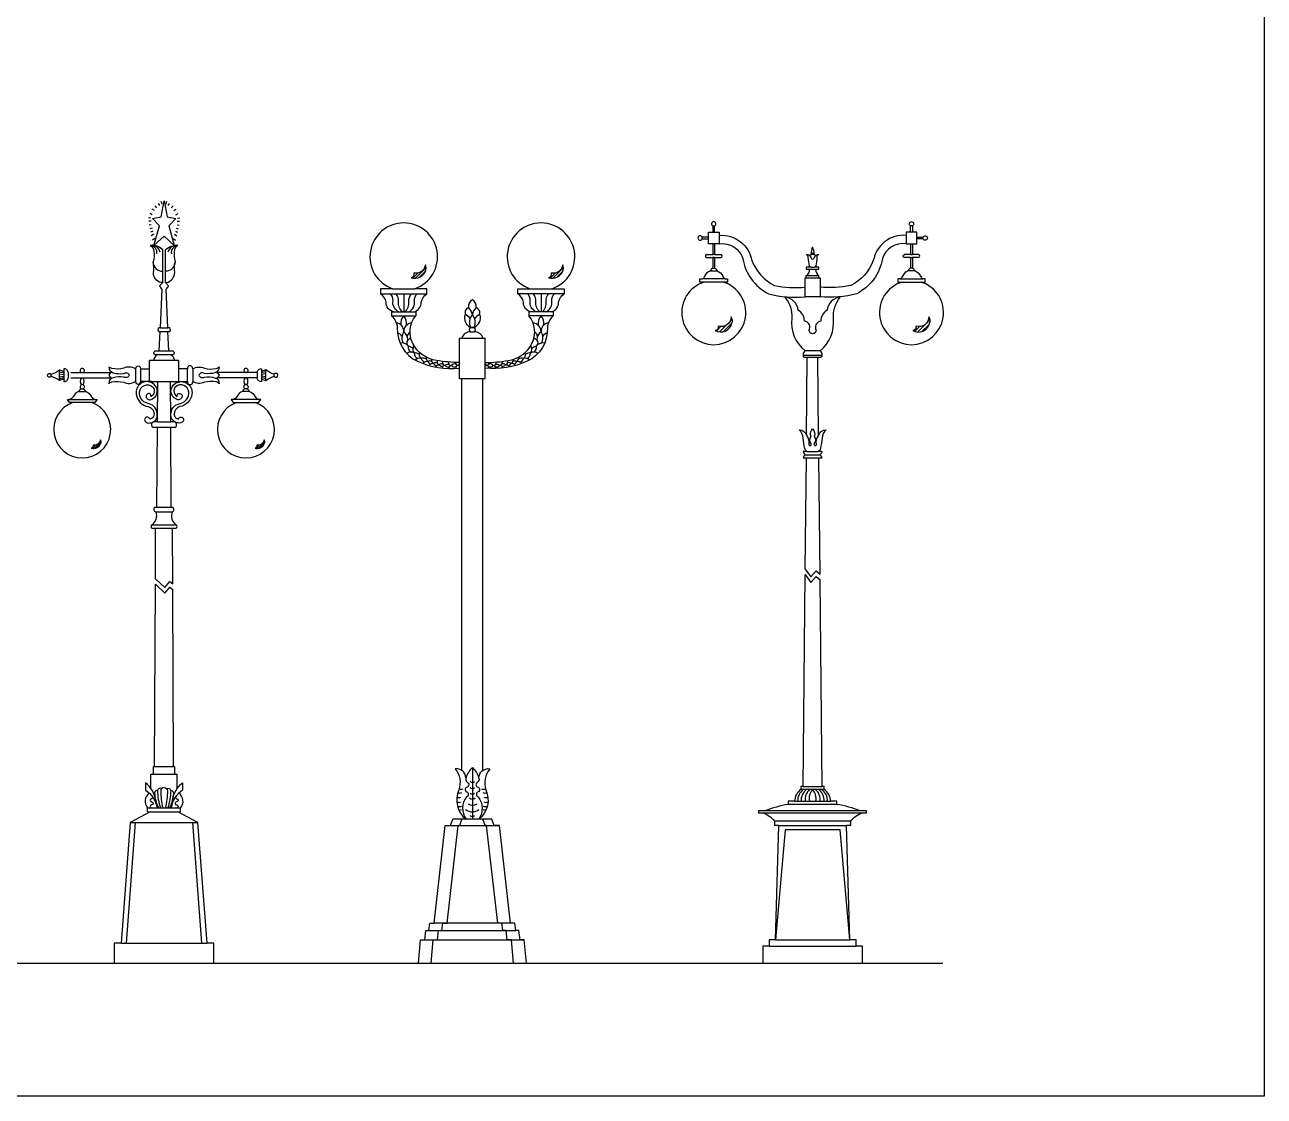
# Model space of a CAD drawing. Header units: millimetres. Extents: x 0.8 to 22.3, y 11.9 to 23.2.
# Drawn here: x 16.46 to 22.32, y 11.94 to 17 of the extents above; entities that cross this region are included whole.
import ezdxf

# ---------------------------------------------------------------- set-up
doc = ezdxf.new("R2010")
doc.units = ezdxf.units.MM
pattern_1 = [(45, (121.451197, 77.851505), (-0.0088388348, 0.0088388348), [])]

msp = doc.modelspace()

# ---------------------------------------------------------------- hatches: boundary and pattern name
h = msp.add_hatch()
h.set_pattern_fill('ANSI31', color=256, scale=0.0768, style=0)
h.set_pattern_definition([(45, (96.419918, 63.66315), (-0.0067882251, 0.0067882251), [])])
h.paths.add_polyline_path([(18.3012, 15.8249, -0.372489), (18.2881, 15.8026, 0.426338), (18.3579, 15.8401, 0.265147), (18.3554, 15.863, -0.435783)])
h = msp.add_hatch()
h.set_pattern_fill('ANSI31', color=256, scale=0.0768, style=0)
h.set_pattern_definition([(45, (97.068097, 63.66315), (-0.0067882251, 0.0067882251), [])])
h.paths.add_polyline_path([(18.9494, 15.8249, -0.372489), (18.9362, 15.8026, 0.426338), (19.0061, 15.8401, 0.265147), (19.0036, 15.863, -0.435783)])
h = msp.add_hatch()
h.set_pattern_fill('ANSI31', color=256, scale=0.1, style=0)
h.set_pattern_definition(pattern_1)
h.paths.add_polyline_path([(19.8025, 15.5884, 0.265147), (19.7992, 15.6181, -0.496107), (19.7374, 15.5743, -0.506945), (19.7231, 15.5541, 0.50888)])
h = msp.add_hatch()
h.set_pattern_fill('ANSI31', color=256, scale=0.1, style=0)
h.set_pattern_definition(pattern_1)
h.paths.add_polyline_path([(20.7361, 15.5884, 0.265147), (20.7328, 15.6181, -0.496107), (20.671, 15.5743, -0.506945), (20.6566, 15.5541, 0.50888)])
h = msp.add_hatch()
h.set_pattern_fill('ANSI31', color=256, scale=0.049152, style=0)
h.set_pattern_definition([(45, (66.782694, 45.6293166), (-0.00434446406, 0.00434446406), [])])
h.paths.add_polyline_path([(16.7867, 15.0129, -0.372489), (16.7783, 14.9986, 0.426338), (16.823, 15.0226, 0.265147), (16.8214, 15.0372, -0.435783)])
h = msp.add_hatch()
h.set_pattern_fill('ANSI31', color=256, scale=0.049152, style=0)
h.set_pattern_definition([(45, (67.555555, 45.6293166), (-0.00434446406, 0.00434446406), [])])
h.paths.add_polyline_path([(17.5596, 15.0129, -0.372489), (17.5512, 14.9986, 0.426338), (17.5959, 15.0226, 0.265147), (17.5943, 15.0372, -0.435783)])

# ---------------------------------------------------------------- linework, layer by layer
for p, q in [((17.1017, 16.1439), (17.0959, 16.1537)), ((17.1127, 16.1506), (17.1087, 16.1619)), ((17.1309, 16.1506), (17.135, 16.1619)), ((17.1419, 16.1439), (17.1478, 16.1537)), ((17.0659, 16.1001), (17.056, 16.1064)), ((17.0759, 16.1201), (17.0659, 16.1269)), ((17.0878, 16.1325), (17.079, 16.1419)), ((17.1559, 16.1325), (17.1646, 16.1419)), ((17.1678, 16.1201), (17.1777, 16.1269)), ((17.1777, 16.1001), (17.1877, 16.1064)), ((17.0591, 16.0833), (17.0479, 16.0858)), ((17.0607, 16.07), (17.0498, 16.0705)), ((17.0603, 16.0521), (17.051, 16.0503)), ((17.0653, 16.0372), (17.0553, 16.0334)), ((17.1784, 16.0372), (17.1883, 16.0334)), ((17.183, 16.07), (17.1939, 16.0705)), ((17.1834, 16.0521), (17.1927, 16.0503)), ((17.1846, 16.0833), (17.1958, 16.0858)), ((19.7128, 16.0476), (19.7208, 16.0476)), ((20.6544, 16.0476), (20.6464, 16.0476)), ((17.068, 16.022), (17.0578, 16.0172)), ((17.0732, 16.0077), (17.061, 16.001)), ((17.0784, 15.9874), (17.0672, 15.9798)), ((17.1653, 15.9874), (17.1765, 15.9798)), ((17.1705, 16.0077), (17.1827, 16.001)), ((17.1757, 16.022), (17.1859, 16.0172)), ((19.6619, 15.9861), (19.6619, 15.9941)), ((20.7054, 15.9861), (20.7054, 15.9941)), ((17.1157, 15.7796), (17.1157, 15.9344)), ((17.1279, 15.7796), (17.1279, 15.9344)), ((19.7128, 15.9626), (19.7128, 15.9126)), ((19.7208, 15.9626), (19.7208, 15.9126)), ((20.6464, 15.9626), (20.6464, 15.9126)), ((20.6544, 15.9626), (20.6544, 15.9126)), ((19.6818, 15.9126), (19.7128, 15.9126)), ((19.6818, 15.8976), (19.7128, 15.8976)), ((19.7208, 15.9126), (19.7128, 15.9126)), ((19.7208, 15.8976), (19.7128, 15.8976)), ((19.7128, 15.8976), (19.7128, 15.8476)), ((19.7208, 15.9126), (19.7504, 15.9126)), ((19.7208, 15.8976), (19.7504, 15.8976)), ((19.7208, 15.8976), (19.7208, 15.8476)), ((20.6464, 15.9126), (20.6168, 15.9126)), ((20.6464, 15.8976), (20.6168, 15.8976)), ((20.6464, 15.9126), (20.6544, 15.9126)), ((20.6464, 15.8976), (20.6464, 15.8476)), ((20.6464, 15.8976), (20.6544, 15.8976)), ((20.6854, 15.9126), (20.6544, 15.9126)), ((20.6544, 15.8976), (20.6544, 15.8476)), ((20.6854, 15.8976), (20.6544, 15.8976)), ((19.7009, 15.8356), (19.7327, 15.8356)), ((19.7128, 15.8476), (19.7208, 15.8476)), ((20.1486, 15.8026), (20.1536, 15.8026)), ((20.1486, 15.7126), (20.1486, 15.8026)), ((20.1536, 15.8126), (20.2136, 15.8126)), ((20.1536, 15.8026), (20.1536, 15.8126)), ((20.1536, 15.8026), (20.2136, 15.8026)), ((20.1696, 15.8426), (20.1976, 15.8426)), ((20.1767, 15.8526), (20.1905, 15.8526)), ((20.2136, 15.8026), (20.2136, 15.8126)), ((20.2136, 15.8026), (20.2186, 15.8026)), ((20.2186, 15.8026), (20.2186, 15.7126)), ((20.6663, 15.8356), (20.6345, 15.8356)), ((20.6544, 15.8476), (20.6464, 15.8476)), ((17.1157, 15.7796), (17.1008, 15.7652)), ((17.1044, 15.5666), (17.1122, 15.7496)), ((17.1157, 15.7796), (17.1073, 15.7796)), ((17.1279, 15.7796), (17.1428, 15.7652)), ((17.1279, 15.7796), (17.1338, 15.7796)), ((17.1392, 15.5666), (17.1314, 15.7496)), ((18.1439, 15.751), (18.1439, 15.7273)), ((18.2009, 15.751), (18.1439, 15.751)), ((18.2009, 15.751), (18.3054, 15.751)), ((18.3624, 15.751), (18.3054, 15.751)), ((18.3624, 15.7273), (18.3624, 15.751)), ((18.7921, 15.7273), (18.7921, 15.751)), ((18.7921, 15.751), (18.8491, 15.751)), ((18.8491, 15.751), (18.9536, 15.751)), ((18.9536, 15.751), (19.0106, 15.751)), ((19.0106, 15.751), (19.0106, 15.7273)), ((19.7708, 15.7976), (19.6629, 15.7976)), ((19.7618, 15.7826), (19.6718, 15.7826)), ((20.5965, 15.7976), (20.7044, 15.7976)), ((20.6054, 15.7826), (20.6954, 15.7826)), ((18.1439, 15.7273), (18.3624, 15.7273)), ((18.2532, 15.7273), (18.2532, 15.6418)), ((19.0106, 15.7273), (18.7921, 15.7273)), ((18.9013, 15.7273), (18.9013, 15.6418)), ((20.2186, 15.7126), (20.1486, 15.7126)), ((18.1962, 15.6418), (18.1962, 15.6228)), ((18.1962, 15.6418), (18.3102, 15.6418)), ((18.3102, 15.6418), (18.3102, 15.6228)), ((18.9583, 15.6418), (18.8443, 15.6418)), ((18.8443, 15.6418), (18.8443, 15.6228)), ((18.9583, 15.6418), (18.9583, 15.6228)), ((17.1044, 15.5666), (17.0978, 15.5666)), ((17.1044, 15.5666), (17.1392, 15.5666)), ((17.1458, 15.5666), (17.1392, 15.5666)), ((18.1962, 15.6228), (18.3102, 15.6228)), ((18.5691, 15.5676), (18.5853, 15.5676)), ((18.5853, 15.5676), (18.5691, 15.5676)), ((18.9583, 15.6228), (18.8443, 15.6228)), ((17.0978, 15.5486), (17.1037, 15.5486)), ((17.0994, 15.4571), (17.1037, 15.5486)), ((17.1037, 15.5486), (17.14, 15.5486)), ((17.1443, 15.4571), (17.14, 15.5486)), ((17.14, 15.5486), (17.1458, 15.5486)), ((18.5172, 15.5176), (18.5272, 15.5176)), ((18.5172, 15.3276), (18.5172, 15.5176)), ((18.5272, 15.5176), (18.6272, 15.5176)), ((18.5672, 15.5476), (18.5872, 15.5476)), ((18.6272, 15.5176), (18.6372, 15.5176)), ((18.6372, 15.3276), (18.6372, 15.5176)), ((17.0994, 15.4571), (17.1443, 15.4571)), ((20.2186, 15.4576), (20.1486, 15.4576)), ((17.1718, 15.4128), (17.0718, 15.4128)), ((17.1542, 15.4391), (17.0895, 15.4391)), ((20.1386, 15.4376), (20.2286, 15.4376)), ((20.1553, 15.0588), (20.1585, 15.4276)), ((20.1586, 15.4276), (20.2086, 15.4276)), ((20.2119, 15.0588), (20.2088, 15.4276)), ((16.5884, 15.3378), (16.5884, 15.3478)), ((16.6284, 15.3178), (16.6284, 15.3678)), ((16.6284, 15.3591), (16.6484, 15.3543)), ((16.6284, 15.3498), (16.6484, 15.3468)), ((16.6284, 15.3357), (16.6484, 15.3387)), ((16.6284, 15.3264), (16.6484, 15.3313)), ((16.6484, 15.3611), (16.6484, 15.3244)), ((16.6684, 15.3553), (16.6684, 15.3303)), ((16.6818, 15.3553), (16.8713, 15.3553)), ((16.9868, 15.3728), (16.9868, 15.3128)), ((17.0118, 15.3728), (17.0518, 15.3728)), ((17.0118, 15.3128), (17.0118, 15.3728)), ((17.2318, 15.3728), (17.1918, 15.3728)), ((17.2318, 15.3128), (17.2318, 15.3728)), ((17.2568, 15.3728), (17.2568, 15.3128)), ((17.5618, 15.3553), (17.3724, 15.3553)), ((17.5618, 15.3553), (17.5618, 15.3303)), ((17.5818, 15.3611), (17.5818, 15.3244)), ((17.6018, 15.3591), (17.5818, 15.3543)), ((17.6018, 15.3498), (17.5818, 15.3468)), ((17.6018, 15.3357), (17.5818, 15.3387)), ((17.6018, 15.3264), (17.5818, 15.3313)), ((17.6018, 15.3178), (17.6018, 15.3678)), ((17.6418, 15.3378), (17.6418, 15.3478)), ((16.6818, 15.3303), (16.8713, 15.3303)), ((16.7314, 15.2786), (16.7394, 15.2786)), ((17.0618, 15.3128), (17.0118, 15.3128)), ((17.0904, 15.1226), (17.0918, 15.3128)), ((17.0918, 15.3128), (17.1518, 15.3128)), ((17.1532, 15.1226), (17.1518, 15.3128)), ((17.1818, 15.3128), (17.2318, 15.3128)), ((17.5618, 15.3303), (17.3724, 15.3303)), ((17.5123, 15.2786), (17.5043, 15.2786)), ((18.5172, 15.3276), (18.5272, 15.3276)), ((18.5272, 15.3276), (18.6272, 15.3276)), ((18.5272, 13.478), (18.5272, 15.3276)), ((18.6272, 15.3276), (18.6372, 15.3276)), ((18.6272, 13.478), (18.6272, 15.3276)), ((16.6754, 15.2136), (16.6654, 15.2286)), ((16.6654, 15.2286), (16.6765, 15.2286)), ((16.7954, 15.2136), (16.6754, 15.2136)), ((16.6765, 15.2286), (16.7944, 15.2286)), ((16.7195, 15.2667), (16.7513, 15.2667)), ((16.7944, 15.2286), (16.8054, 15.2286)), ((16.8054, 15.2286), (16.7954, 15.2136)), ((17.4493, 15.2286), (17.4383, 15.2286)), ((17.4383, 15.2286), (17.4483, 15.2136)), ((17.4483, 15.2136), (17.5683, 15.2136)), ((17.5672, 15.2286), (17.4493, 15.2286)), ((17.5242, 15.2667), (17.4924, 15.2667)), ((17.5783, 15.2286), (17.5672, 15.2286)), ((17.5683, 15.2136), (17.5783, 15.2286)), ((17.0876, 14.72), (17.0903, 15.0976)), ((17.0903, 15.0976), (17.1534, 15.0976)), ((17.0904, 15.1226), (17.1532, 15.1226)), ((17.156, 14.72), (17.1534, 15.0976)), ((20.1569, 14.9826), (20.2103, 14.9826)), ((20.1484, 14.9676), (20.2189, 14.9676)), ((20.149, 14.4282), (20.1543, 14.9526)), ((20.1543, 14.9526), (20.2129, 14.9526)), ((20.2185, 14.4037), (20.2129, 14.9526)), ((17.0782, 14.72), (17.0876, 14.72)), ((17.0831, 14.698), (17.1606, 14.698)), ((17.0876, 14.72), (17.156, 14.72)), ((17.156, 14.72), (17.1605, 14.72)), ((17.0645, 14.637), (17.1792, 14.637)), ((17.0645, 14.6205), (17.0819, 14.6205)), ((17.0809, 14.3821), (17.0819, 14.6205)), ((17.0819, 14.6205), (17.1617, 14.6205)), ((17.1628, 14.3582), (17.1617, 14.6205)), ((17.1617, 14.6205), (17.1792, 14.6205)), ((20.1386, 13.4026), (20.1487, 14.4023)), ((17.0772, 13.4956), (17.0808, 14.356)), ((20.2286, 13.4026), (20.2188, 14.3772)), ((17.1665, 13.4956), (17.163, 14.3318)), ((17.0598, 13.4606), (17.0718, 13.4606)), ((17.0598, 13.3924), (17.0598, 13.4606)), ((17.0618, 13.4606), (17.1819, 13.4606)), ((17.0718, 13.4956), (17.0772, 13.4956)), ((17.0718, 13.4606), (17.0718, 13.4956)), ((17.0772, 13.4956), (17.1665, 13.4956)), ((17.1665, 13.4956), (17.1719, 13.4956)), ((17.1699, 13.4606), (17.1819, 13.4606)), ((17.1719, 13.4606), (17.1719, 13.4956)), ((17.1839, 13.3924), (17.1839, 13.4606)), ((18.5772, 13.4909), (18.5772, 13.2476)), ((20.1386, 13.4026), (20.2286, 13.4026)), ((20.2386, 13.3876), (20.1286, 13.3876)), ((17.0438, 13.2826), (17.0438, 13.3006)), ((17.0438, 13.3006), (17.1999, 13.3006)), ((17.0438, 13.2826), (17.1999, 13.2826)), ((17.1999, 13.2826), (17.1999, 13.3006)), ((20.4091, 13.2876), (19.9582, 13.2876)), ((20.2986, 13.3176), (20.0686, 13.3176)), ((20.098, 13.3326), (20.2692, 13.3326)), ((16.9442, 12.6626), (16.9868, 13.2326)), ((16.9618, 13.2326), (17.2819, 13.2326)), ((17.2995, 12.6626), (17.2568, 13.2326)), ((18.4746, 13.2176), (18.4847, 13.2476)), ((18.6697, 13.2476), (18.4847, 13.2476)), ((19.9486, 13.2776), (20.4186, 13.2776)), ((20.3636, 13.2376), (20.0036, 13.2376)), ((18.3972, 12.7576), (18.4495, 13.2176)), ((18.4495, 13.2176), (18.4746, 13.2176)), ((18.4495, 13.2176), (18.705, 13.2176)), ((18.6798, 13.2176), (18.705, 13.2176)), ((20.0236, 13.2176), (20.0036, 13.2176)), ((20.0086, 12.6776), (20.0236, 13.2176)), ((20.0236, 13.2176), (20.3436, 13.2176)), ((20.3636, 13.2176), (20.3436, 13.2176)), ((20.3586, 12.6776), (20.3436, 13.2176)), ((18.3722, 12.7226), (18.3772, 12.7576)), ((18.3772, 12.7576), (18.3972, 12.7576)), ((18.7572, 12.7576), (18.3972, 12.7576)), ((18.3522, 12.6776), (18.3572, 12.7226)), ((18.3572, 12.7226), (18.3722, 12.7226)), ((18.3722, 12.7226), (18.7822, 12.7226)), ((16.9192, 12.6626), (17.3245, 12.6626)), ((18.3222, 12.5676), (18.3322, 12.6776)), ((18.3322, 12.6776), (18.3522, 12.6776)), ((18.3522, 12.6776), (18.8022, 12.6776)), ((18.8322, 12.5676), (18.8222, 12.6776)), ((19.9786, 12.6476), (20.3886, 12.6476)), ((20.0086, 12.6776), (20.3586, 12.6776)), ((11.6373, 12.5676), (20.7988, 12.5676)), ((18.3222, 12.5676), (18.8322, 12.5676))]:
    msp.add_line(p, q)
for points in [[(17.0665, 16.0823), (17.1075, 16.0902), (17.1218, 16.1654), (17.1362, 16.0902), (17.1772, 16.0823), (17.1441, 16.0475), (17.1696, 15.9557), (17.1218, 15.9991), (17.0741, 15.9557), (17.0995, 16.0475)], [(19.6918, 16.0176), (19.7418, 16.0176), (19.7418, 15.9626), (19.6918, 15.9626)], [(20.6754, 16.0176), (20.6254, 16.0176), (20.6254, 15.9626), (20.6754, 15.9626)]]:
    msp.add_lwpolyline(points, close=True)
for points in [[(19.7208, 16.0176), (19.7208, 16.0476, 5.005978), (19.7128, 16.0476), (19.7128, 16.0176)], [(20.6464, 16.0176), (20.6464, 16.0476, -5.005978), (20.6544, 16.0476), (20.6544, 16.0176)], [(19.6918, 15.9941), (19.6619, 15.9941, 5.005978), (19.6619, 15.9861), (19.6918, 15.9861)], [(19.7418, 16.0028, -0.38485), (19.897, 15.884, 0.190129), (20.0036, 15.7664, 0.077506), (20.1486, 15.7589)], [(20.6254, 16.0028, 0.38485), (20.4702, 15.884, -0.190129), (20.3637, 15.7664, -0.077506), (20.2186, 15.7589)], [(20.6754, 15.9941), (20.7054, 15.9941, -5.005978), (20.7054, 15.9861), (20.6754, 15.9861)], [(17.1157, 15.9344, 0.215024), (17.0568, 15.9556, -0.293007), (17.0736, 15.9277, -0.096549), (17.0701, 15.8778, 0.428808), (17.1157, 15.8336)], [(17.1279, 15.9344, -0.215024), (17.1868, 15.9556, 0.293007), (17.1701, 15.9277, 0.096549), (17.1736, 15.8778, -0.428808), (17.1279, 15.8336)], [(19.7418, 15.9626, -0.367724), (19.8545, 15.893, 0.242841), (19.9755, 15.7275, 0.087182), (20.1486, 15.7126)], [(20.1906, 15.9157, 0.12925), (20.1836, 15.9476, 0.12925), (20.1767, 15.9157)], [(20.6254, 15.9626, 0.367724), (20.5127, 15.893, -0.242841), (20.3917, 15.7275, -0.087182), (20.2186, 15.7126)], [(17.1073, 15.7796, -0.335833), (17.0717, 15.828, 0.094356), (17.0701, 15.8778)], [(17.1338, 15.7796, 0.327588), (17.172, 15.828, -0.094356), (17.1736, 15.8778)], [(19.7504, 15.8976, 0.765447), (19.7504, 15.9126)], [(20.1976, 15.8426), (20.2136, 15.8426), (20.2136, 15.8526), (20.1905, 15.8526, 0.39087), (20.1999, 15.8588, 0.045875), (20.2055, 15.8987, -0.346601), (20.2136, 15.9126, 0.326043), (20.1887, 15.8934, -0.255292), (20.1836, 15.8884, -0.255292), (20.1786, 15.8934, 0.326043), (20.1536, 15.9126, -0.346601), (20.1617, 15.8987, 0.045875), (20.1673, 15.8588, 0.39087), (20.1767, 15.8526)], [(20.6168, 15.8976, -0.765447), (20.6168, 15.9126)], [(19.7128, 15.8476, 0.302181), (19.7009, 15.8356, 0.204826), (19.6736, 15.8099, -0.20689), (19.6629, 15.7976)], [(19.7208, 15.8476, -0.302181), (19.7327, 15.8356, -0.204826), (19.76, 15.8099, 0.20689), (19.7708, 15.7976)], [(20.6464, 15.8476, 0.302181), (20.6345, 15.8356, 0.204826), (20.6072, 15.8099, -0.20689), (20.5965, 15.7976)], [(20.6544, 15.8476, -0.302181), (20.6663, 15.8356, -0.204826), (20.6936, 15.8099, 0.20689), (20.7044, 15.7976)], [(18.2057, 15.6418, -0.361448), (18.1704, 15.6878, 0.187436), (18.1439, 15.7273)], [(18.2306, 15.6418, -0.348118), (18.2026, 15.6947, 0.193848), (18.1901, 15.7273)], [(18.2481, 15.6418, -0.252552), (18.229, 15.6907, 0.188292), (18.2171, 15.7273)], [(18.2582, 15.6418, 0.252552), (18.2773, 15.6907, -0.188292), (18.2892, 15.7273)], [(18.2757, 15.6418, 0.348118), (18.3037, 15.6947, -0.193848), (18.3162, 15.7273)], [(18.3007, 15.6418, 0.361448), (18.3359, 15.6878, -0.187436), (18.3624, 15.7273)], [(18.5954, 15.6618, 0.314324), (18.5772, 15.699, 0.314324), (18.5591, 15.6618)], [(18.8538, 15.6418, -0.361448), (18.8185, 15.6878, 0.187436), (18.7921, 15.7273)], [(18.8787, 15.6418, -0.348118), (18.8508, 15.6947, 0.193848), (18.8382, 15.7273)], [(18.8963, 15.6418, -0.252552), (18.8772, 15.6907, 0.188292), (18.8653, 15.7273)], [(18.9064, 15.6418, 0.252552), (18.9255, 15.6907, -0.188292), (18.9374, 15.7273)], [(18.9239, 15.6418, 0.348118), (18.9519, 15.6947, -0.193848), (18.9644, 15.7273)], [(18.9488, 15.6418, 0.361448), (18.9841, 15.6878, -0.187436), (19.0106, 15.7273)], [(20.2186, 15.4576, 0.26337), (20.2814, 15.6115, -0.18285), (20.3143, 15.711, 0.359725), (20.2515, 15.649, 0.277033), (20.2225, 15.5983, 0.439524), (20.1979, 15.5616, -0.579736), (20.1836, 15.5385, -0.579736), (20.1694, 15.5616, 0.439524), (20.1448, 15.5983, 0.277033), (20.1157, 15.649, 0.359725), (20.053, 15.711, -0.18285), (20.0859, 15.6115, 0.26337), (20.1486, 15.4576, 0.295216), (20.1386, 15.4376, 0.526378), (20.1486, 15.4276), (20.1586, 15.4276)], [(18.1962, 15.6228, -0.193171), (18.223, 15.5663, 0.300805), (18.318, 15.4084, 0.124869), (18.5172, 15.3757, 0.124869)], [(18.5172, 15.4025, -0.035329), (18.4081, 15.4121, -0.247569), (18.2958, 15.4929, -0.297725), (18.3102, 15.6228)], [(18.6372, 15.4025, 0.035329), (18.7464, 15.4121, 0.247569), (18.8587, 15.4929, 0.297725), (18.8443, 15.6228)], [(18.9583, 15.6228, 0.193171), (18.9315, 15.5663, -0.300805), (18.8365, 15.4084, -0.124869), (18.6372, 15.3757, -0.124869)], [(17.0895, 15.4391), (17.0798, 15.4391, -0.626827), (17.0798, 15.4571), (17.0994, 15.4571)], [(17.1443, 15.4571), (17.1638, 15.4571, -0.626827), (17.1638, 15.4391), (17.1542, 15.4391)], [(20.2086, 15.4276), (20.2186, 15.4276, 0.526378), (20.2286, 15.4376, 0.295216), (20.2186, 15.4576)], [(16.6484, 15.3244), (16.6284, 15.3178, 0.082077), (16.5884, 15.3378, -3.336824), (16.5884, 15.3478, 0.082077), (16.6284, 15.3678), (16.6484, 15.3611)], [(16.6684, 15.3553), (16.6684, 15.3578, 0.448073), (16.6484, 15.3728), (16.6484, 15.3611)], [(16.9868, 15.3728, 0.25003), (16.9312, 15.3758, -0.103744), (16.8757, 15.3742, -0.164107), (16.8618, 15.3828, 0.378909), (16.8819, 15.3544, 0.11033), (16.9307, 15.3513, -0.467703), (16.958, 15.3428, -0.467703), (16.9307, 15.3343, 0.11033), (16.8819, 15.3312, 0.378909), (16.8618, 15.3028, -0.164107), (16.8757, 15.3114, -0.103744), (16.9312, 15.3098, 0.25003), (16.9868, 15.3128)], [(16.8743, 15.3575, 0.135589), (16.8618, 15.3428, 0.135589), (16.8743, 15.328)], [(17.2568, 15.3728, -0.25003), (17.3124, 15.3758, 0.103744), (17.368, 15.3742, 0.164107), (17.3818, 15.3828, -0.378909), (17.3618, 15.3544, -0.11033), (17.313, 15.3513, 0.467703), (17.2857, 15.3428, 0.467703), (17.313, 15.3343, -0.11033), (17.3618, 15.3312, -0.378909), (17.3818, 15.3028, 0.164107), (17.368, 15.3114, 0.103744), (17.3124, 15.3098, -0.25003), (17.2568, 15.3128)], [(17.3694, 15.3575, -0.135589), (17.3818, 15.3428, -0.135589), (17.3694, 15.328)], [(17.5618, 15.3553), (17.5618, 15.3578, -0.448073), (17.5818, 15.3728), (17.5818, 15.3611)], [(17.5818, 15.3244), (17.6018, 15.3178, -0.082077), (17.6418, 15.3378, 3.336824), (17.6418, 15.3478, -0.082077), (17.6018, 15.3678), (17.5818, 15.3611)], [(16.6484, 15.3244), (16.6484, 15.3128, 0.448073), (16.6684, 15.3278), (16.6684, 15.3303)], [(16.7314, 15.2786, 0.302181), (16.7195, 15.2667, 0.204826), (16.6922, 15.241, -0.169241), (16.6765, 15.2286)], [(16.7394, 15.2786, 4.918687), (16.7314, 15.2786)], [(16.7394, 15.2786, -0.302181), (16.7513, 15.2667, -0.204826), (16.7786, 15.241, 0.169241), (16.7944, 15.2286)], [(17.5043, 15.2786, 0.302181), (17.4924, 15.2667, 0.204826), (17.4651, 15.241, -0.169241), (17.4493, 15.2286)], [(17.5043, 15.2786, -4.918687), (17.5123, 15.2786)], [(17.5123, 15.2786, -0.302181), (17.5242, 15.2667, -0.204826), (17.5515, 15.241, 0.169241), (17.5672, 15.2286)], [(17.5818, 15.3244), (17.5818, 15.3128, -0.448073), (17.5618, 15.3278), (17.5618, 15.3303)], [(17.0904, 15.1226), (17.0718, 15.1226, 0.490072), (17.0668, 15.0976), (17.0903, 15.0976)], [(17.1534, 15.0976), (17.1768, 15.0976, 0.485981), (17.1718, 15.1226), (17.1532, 15.1226)], [(20.1569, 14.9826, -0.205682), (20.1466, 14.9971, -0.031205), (20.1391, 15.0465, 0.187288), (20.1201, 15.0851, -0.347154), (20.1558, 15.0569, -0.237264), (20.165, 15.0189, 1.682922), (20.1754, 15.0218, -0.372998), (20.176, 15.0534, -0.298614), (20.1836, 15.09, -0.298614), (20.1913, 15.0534, -0.372998), (20.1918, 15.0218, 1.682922), (20.2022, 15.0189, -0.237264), (20.2114, 15.0569, -0.347154), (20.2471, 15.0851, 0.187288), (20.2281, 15.0465, -0.031205), (20.2206, 14.9971, -0.205682), (20.2103, 14.9826)], [(20.1386, 14.9826, 0.121782), (20.1484, 14.9676, 0.121782), (20.1386, 14.9526)], [(20.2129, 14.9526), (20.2286, 14.9526, 0.121782), (20.2189, 14.9676, 0.121782), (20.2286, 14.9826), (20.2103, 14.9826)], [(18.5469, 13.4432, 0.432595), (18.4953, 13.4859, -0.26448), (18.5133, 13.3858, 0.34599), (18.5474, 13.2476)], [(18.5772, 13.4909, 0.12881), (18.5462, 13.4402, 0.323372), (18.5531, 13.4218, -0.676796), (18.552, 13.3989, 0.812717), (18.5535, 13.3752, -0.561992), (18.55, 13.353, 0.334572), (18.5474, 13.2476)], [(18.5772, 13.4909, -0.12881), (18.6083, 13.4402, -0.323372), (18.6014, 13.4218, 0.676796), (18.6025, 13.3989, -0.812717), (18.601, 13.3752, 0.561992), (18.6045, 13.353, -0.334572), (18.6071, 13.2476)], [(18.6076, 13.4432, -0.432595), (18.6592, 13.4859, 0.26448), (18.6412, 13.3858, -0.34599), (18.6071, 13.2476)], [(17.0824, 13.3356, 0.193763), (17.0344, 13.419), (17.0344, 13.385, -0.223261), (17.0878, 13.3006)], [(17.1612, 13.3356, -0.193763), (17.2093, 13.419), (17.2093, 13.385, 0.223261), (17.1559, 13.3006)], [(20.1386, 13.4026), (20.1286, 13.4026), (20.1286, 13.3876, 0.234569), (20.098, 13.3326), (20.0686, 13.3326), (20.0686, 13.3176, 0.04539), (19.9582, 13.2876), (19.9286, 13.2876), (19.9286, 13.2776), (19.9486, 13.2776, -0.154091), (20.0036, 13.2376), (20.0036, 13.2176)], [(20.3636, 13.2176), (20.3636, 13.2376, -0.154091), (20.4186, 13.2776), (20.4386, 13.2776), (20.4386, 13.2876), (20.4091, 13.2876, 0.04539), (20.2986, 13.3176), (20.2986, 13.3326), (20.2692, 13.3326, 0.234569), (20.2386, 13.3876), (20.2386, 13.4026), (20.2286, 13.4026)], [(17.0679, 13.3527, -0.313872), (17.0623, 13.344, 0.988832), (17.0623, 13.3301, -0.988832), (17.0623, 13.3146, 0.988832), (17.0623, 13.3007)], [(17.0904, 13.3821, 0.465534), (17.0772, 13.3726, 0.109228), (17.0955, 13.3006)], [(17.1105, 13.3921, 0.512514), (17.0904, 13.3821, 0.07274), (17.1046, 13.3006)], [(17.1218, 13.3966, 0.422312), (17.1059, 13.3809, 0.055536), (17.1153, 13.3006)], [(17.1218, 13.3966, -0.422312), (17.1378, 13.3809, -0.055536), (17.1284, 13.3006)], [(17.1331, 13.3921, -0.512514), (17.1532, 13.3821, -0.07274), (17.1391, 13.3006)], [(17.1532, 13.3821, -0.465534), (17.1665, 13.3726, -0.109228), (17.1481, 13.3006)], [(17.1758, 13.3527, 0.313872), (17.1814, 13.344, -0.988832), (17.1814, 13.3301, 0.988832), (17.1814, 13.3146, -0.988832), (17.1814, 13.3007)]]:
    msp.add_lwpolyline(points, format="xyb")
for points in [[(18.2881, 15.8026, 0.426338), (18.3579, 15.8401, 0.265147), (18.3554, 15.863, -0.435783), (18.3012, 15.8249, -0.372489)], [(18.9362, 15.8026, 0.426338), (19.0061, 15.8401, 0.265147), (19.0036, 15.863, -0.435783), (18.9494, 15.8249, -0.372489)], [(19.7231, 15.5541, 0.50888), (19.8025, 15.5884, 0.265147), (19.7992, 15.6181, -0.496107), (19.7374, 15.5743, -0.506945)], [(20.6566, 15.5541, 0.50888), (20.7361, 15.5884, 0.265147), (20.7328, 15.6181, -0.496107), (20.671, 15.5743, -0.506945)], [(17.038, 15.2382, 0.463629), (17.0638, 15.2295, 0.640475), (17.0677, 15.3047, 0.646398), (16.9903, 15.2537, 0.329285), (17.0473, 15.1947, -0.362322), (17.0742, 15.1546, -0.31259), (17.0544, 15.1358, 1.171981), (17.032, 15.1263, 0.303404), (17.0552, 15.1178, 0.412337), (17.0892, 15.1539, 0.3689), (17.0507, 15.2083, -0.34677), (17.0053, 15.2545, -0.571184), (17.0582, 15.2945, -0.651957), (17.0596, 15.2429, 0.295145), (17.0567, 15.2544, 0.757291)], [(17.2056, 15.2382, -0.463629), (17.1799, 15.2295, -0.640475), (17.176, 15.3047, -0.646398), (17.2533, 15.2537, -0.329285), (17.1964, 15.1947, 0.362322), (17.1695, 15.1546, 0.31259), (17.1893, 15.1358, -1.171981), (17.2117, 15.1263, -0.303404), (17.1885, 15.1178, -0.412337), (17.1545, 15.1539, -0.3689), (17.193, 15.2083, 0.34677), (17.2384, 15.2545, 0.571184), (17.1855, 15.2945, 0.651957), (17.1841, 15.2429, -0.295145), (17.187, 15.2544, -0.757291)], [(16.7783, 14.9986, 0.426338), (16.823, 15.0226, 0.265147), (16.8214, 15.0372, -0.435783), (16.7867, 15.0129, -0.372489)], [(17.5512, 14.9986, 0.426338), (17.5959, 15.0226, 0.265147), (17.5943, 15.0372, -0.435783), (17.5596, 15.0129, -0.372489)]]:
    msp.add_lwpolyline(points, format="xyb", close=True)
for points in [[(20.1767, 15.8526), (20.1536, 15.8526), (20.1536, 15.8426), (20.1696, 15.8426)], [(19.6718, 15.7826), (19.6518, 15.7826), (19.6518, 15.7976), (19.6629, 15.7976)], [(19.7708, 15.7976), (19.7818, 15.7976), (19.7818, 15.7826), (19.7618, 15.7826)], [(20.5965, 15.7976), (20.5854, 15.7976), (20.5854, 15.7826), (20.6054, 15.7826)], [(20.6954, 15.7826), (20.7154, 15.7826), (20.7154, 15.7976), (20.7044, 15.7976)], [(17.0718, 15.4128), (17.0518, 15.4128), (17.0518, 15.3128), (17.0918, 15.3128)], [(17.1518, 15.3128), (17.1918, 15.3128), (17.1918, 15.4128), (17.1718, 15.4128)], [(20.1569, 14.9826), (20.1386, 14.9826)], [(20.1386, 14.9526), (20.1543, 14.9526)], [(20.1487, 14.4023), (20.1756, 14.3644), (20.1996, 14.3932), (20.2188, 14.3772)], [(20.149, 14.4282), (20.1756, 14.3907), (20.1996, 14.4195), (20.2185, 14.4037)], [(17.0808, 14.356), (17.1256, 14.3142), (17.1496, 14.343), (17.163, 14.3318)], [(17.0809, 14.3821), (17.1256, 14.3405), (17.1496, 14.3693), (17.1628, 14.3582)], [(17.0568, 13.2826), (16.9618, 13.2326), (16.9192, 12.6626), (16.8868, 12.6626), (16.8868, 12.5676), (17.3568, 12.5676), (17.3568, 12.6626), (17.3245, 12.6626), (17.2819, 13.2326), (17.1869, 13.2826)], [(18.3825, 12.5676), (18.3925, 12.6776), (18.4128, 12.6776), (18.4178, 12.7226), (18.4329, 12.7226), (18.4379, 12.7576), (18.4575, 12.7576), (18.5097, 13.2176), (18.5176, 13.2176), (18.5277, 13.2476)], [(18.772, 12.5676), (18.762, 12.6776), (18.7417, 12.6776), (18.7367, 12.7226), (18.7216, 12.7226), (18.7166, 12.7576), (18.697, 12.7576), (18.6447, 13.2176), (18.6369, 13.2176), (18.6268, 13.2476)], [(18.8022, 12.6776), (18.8222, 12.6776), (18.8022, 12.6776), (18.7972, 12.7226), (18.7822, 12.7226), (18.7772, 12.7576), (18.7572, 12.7576), (18.705, 13.2176), (18.6798, 13.2176), (18.6697, 13.2476)], [(20.3586, 12.6776), (20.3136, 13.1976), (20.0536, 13.1976), (20.0086, 12.6776)], [(20.0086, 12.6776), (19.9786, 12.6776), (19.9786, 12.6476), (19.9486, 12.6476), (19.9486, 12.5676), (20.4186, 12.5676), (20.4186, 12.6476), (20.3886, 12.6476), (20.3886, 12.6776), (20.3586, 12.6776)]]:
    msp.add_lwpolyline(points)
for centre, radius, start, end in [((18.2532, 15.9018), 0.1596, 289.11509, 250.88491), ((18.9013, 15.9018), 0.1596, 289.11509, 250.88491), ((17.0619, 15.9129), 0.043, 14.25728, 96.70344), ((17.0541, 15.9218), 0.0339, 350.63268, 85.36745), ((17.1818, 15.9129), 0.043, 83.29656, 165.74272), ((17.1896, 15.9218), 0.0339, 94.63255, 189.36732), ((20.1836, 15.9085), 0.0101, 9.76667, 170.17095), ((19.6861, 15.9051), 0.00864, 119.71822, 240.28178), ((20.1836, 15.891), 0.0216, 117.31048, 131.88301), ((20.1836, 15.8803), 0.0315, 71.62697, 108.31065), ((20.1836, 15.891), 0.0216, 48.11699, 62.62714), ((20.6811, 15.9051), 0.00864, 299.71822, 60.28178), ((20.1333, 15.8427), 0.0363, 303.96933, 359.79562), ((20.2339, 15.8427), 0.0363, 180.20438, 236.03067), ((17.13, 15.7745), 0.0307, 197.7892, 234.52717), ((17.1137, 15.7745), 0.0307, 305.47283, 342.2108), ((19.7168, 15.6381), 0.1513, 107.29704, 72.70296), ((20.6504, 15.6381), 0.1513, 107.29704, 72.70296), ((18.5914, 15.6147), 0.0521, 164.65696, 244.687), ((18.5296, 15.5867), 0.0434, 31.71329, 74.45321), ((18.5669, 15.6387), 0.0244, 108.5072, 211.70208), ((18.525, 15.6219), 0.0525, 6.20281, 49.50571), ((18.6166, 15.5917), 0.0532, 137.66972, 206.93764), ((18.6295, 15.6219), 0.0525, 130.49429, 173.79719), ((18.5379, 15.5917), 0.0532, 333.06236, 42.33028), ((18.5631, 15.6147), 0.0521, 295.313, 15.34304), ((18.6249, 15.5867), 0.0434, 105.54679, 148.28671), ((18.5876, 15.6387), 0.0244, 328.29792, 71.4928), ((17.1022, 15.5576), 0.01, 115.83881, 244.16119), ((17.1415, 15.5576), 0.01, 295.83881, 64.16119), ((18.2127, 15.5503), 0.0405, 355.40468, 82.67699), ((18.287, 15.5891), 0.0478, 135.09806, 190.72534), ((18.2925, 15.5494), 0.0395, 92.07533, 183.34683), ((18.2193, 15.5891), 0.0478, 347.48991, 44.90194), ((18.5761, 15.5576), 0.0134, 131.50428, 228.49572), ((18.5784, 15.5576), 0.0134, 311.50428, 48.49572), ((18.862, 15.5494), 0.0395, 356.65317, 87.92467), ((18.9352, 15.5891), 0.0478, 135.09806, 192.51009), ((18.8675, 15.5891), 0.0478, 349.27466, 44.90194), ((18.9418, 15.5503), 0.0405, 97.32301, 184.59532), ((18.2154, 15.5081), 0.0349, 32.03139, 76.14638), ((18.2931, 15.5194), 0.0487, 145.39721, 210.99138), ((18.2256, 15.508), 0.0478, 2.07728, 54.90194), ((18.2863, 15.4956), 0.0192, 87.05863, 236.41768), ((18.2908, 15.5248), 0.0207, 113.90189, 178.82173), ((18.5676, 15.5054), 0.0422, 90.5186, 163.2212), ((18.5869, 15.5054), 0.0422, 16.7788, 89.4814), ((18.8682, 15.4956), 0.0192, 303.58232, 92.94137), ((18.8637, 15.5248), 0.0207, 1.17827, 66.09811), ((18.9289, 15.508), 0.0478, 125.09806, 177.92272), ((18.8614, 15.5194), 0.0487, 329.00862, 34.60279), ((18.9391, 15.5081), 0.0349, 103.85362, 147.96861), ((18.2437, 15.4543), 0.0408, 38.33129, 100.98203), ((18.2876, 15.4209), 0.0307, 59.43873, 129.26499), ((18.2964, 15.4728), 0.0218, 161.88149, 257.55832), ((18.2637, 15.43), 0.051, 50.03068, 76.40911), ((18.3228, 15.4654), 0.0265, 143.43142, 222.69209), ((18.3083, 15.4231), 0.0248, 44.99782, 101.64476), ((18.3497, 15.4415), 0.0239, 158.03262, 235.31306), ((18.8048, 15.4415), 0.0239, 304.68694, 21.96738), ((18.8462, 15.4231), 0.0248, 78.35524, 135.00218), ((18.8317, 15.4654), 0.0265, 317.30791, 36.56858), ((18.8669, 15.4209), 0.0307, 50.73501, 120.56127), ((18.8908, 15.43), 0.051, 103.59089, 129.96932), ((18.8581, 15.4728), 0.0218, 282.44168, 18.11851), ((18.9108, 15.4543), 0.0408, 79.01797, 141.66871), ((17.1109, 15.4056), 0.0397, 122.5871, 169.65604), ((17.1328, 15.4056), 0.0397, 10.34396, 57.4129), ((18.3276, 15.4453), 0.0244, 174.96746, 251.61676), ((18.3275, 15.3964), 0.0268, 71.34507, 139.15012), ((18.3453, 15.4001), 0.0236, 52.13764, 112.8592), ((18.3555, 15.4251), 0.0197, 189.65941, 269.13313), ((18.3672, 15.3724), 0.0351, 88.39565, 132.62294), ((18.3798, 15.4251), 0.0211, 172.09766, 236.77587), ((18.377, 15.3955), 0.0149, 57.55723, 126.30407), ((18.3853, 15.4142), 0.0183, 201.17036, 262.98341), ((18.3935, 15.3671), 0.0309, 87.38975, 134.427), ((18.4033, 15.4161), 0.0199, 175.48779, 245.33305), ((18.4053, 15.3873), 0.0149, 66.17801, 133.91011), ((18.409, 15.4041), 0.0153, 203.25914, 275.20922), ((18.4206, 15.37), 0.0215, 90.96128, 146.34524), ((18.4264, 15.4062), 0.016, 160.37162, 247.21677), ((18.4323, 15.3804), 0.0164, 69.13585, 137.57916), ((18.4344, 15.406), 0.0203, 225.46311, 288.05129), ((18.4492, 15.3735), 0.0157, 91.83027, 166.89826), ((18.4514, 15.405), 0.0161, 168.49261, 260.27493), ((18.4616, 15.3737), 0.0201, 70.68914, 129.89891), ((18.4629, 15.3995), 0.0176, 216.01505, 289.69579), ((18.4782, 15.4018), 0.0135, 165.55639, 271.71492), ((18.4925, 15.3806), 0.0159, 68.00893, 151.36798), ((18.5107, 15.4058), 0.0156, 189.80595, 274.16766), ((18.5146, 15.3736), 0.017, 99.46538, 176.89101), ((18.5256, 15.3821), 0.0161, 121.42319, 149.24088), ((18.5228, 15.4065), 0.0196, 235.8157, 253.48882), ((18.6289, 15.3821), 0.0161, 30.75912, 58.57681), ((18.6317, 15.4065), 0.0196, 286.51118, 304.1843), ((18.6438, 15.4058), 0.0156, 265.83234, 350.19405), ((18.6399, 15.3736), 0.017, 3.10899, 80.53462), ((18.662, 15.3806), 0.0159, 28.63202, 111.99107), ((18.6763, 15.4018), 0.0135, 268.28508, 14.44361), ((18.6916, 15.3995), 0.0176, 250.30421, 323.98495), ((18.6929, 15.3737), 0.0201, 50.10109, 109.31086), ((18.7031, 15.405), 0.0161, 279.72507, 11.50739), ((18.7053, 15.3735), 0.0157, 13.10174, 88.16973), ((18.7201, 15.406), 0.0203, 251.94871, 314.53689), ((18.7222, 15.3804), 0.0164, 42.42084, 110.86415), ((18.7281, 15.4062), 0.016, 292.78323, 19.62838), ((18.7339, 15.37), 0.0215, 33.65476, 89.03872), ((18.7492, 15.3873), 0.0149, 46.08989, 113.82199), ((18.7455, 15.4041), 0.0153, 264.79078, 336.74086), ((18.7512, 15.4161), 0.0199, 294.66695, 4.51221), ((18.7609, 15.3671), 0.0309, 45.573, 92.61025), ((18.7775, 15.3955), 0.0149, 53.69593, 122.44277), ((18.7692, 15.4142), 0.0183, 277.01659, 338.82964), ((18.7747, 15.4251), 0.0211, 303.22413, 7.90234), ((18.7873, 15.3724), 0.0351, 47.37706, 91.60435), ((18.8092, 15.4001), 0.0236, 67.1408, 127.86236), ((18.799, 15.4251), 0.0197, 270.86687, 350.34059), ((18.827, 15.3964), 0.0268, 40.84988, 108.65493), ((18.8269, 15.4453), 0.0244, 288.38324, 5.03254), ((16.7354, 15.3647), 0.0102, 292.98393, 247.01607), ((16.9993, 15.373), 0.0125, 359.02774, 180.97226), ((17.2443, 15.3744), 0.0126, 352.48125, 187.51875), ((17.5083, 15.3647), 0.0102, 292.98393, 247.01607), ((18.4805, 15.3722), 0.0161, 96.60245, 171.5928), ((18.4923, 15.399), 0.0174, 218.13707, 299.26672), ((18.6622, 15.399), 0.0174, 240.73328, 321.86293), ((18.674, 15.3722), 0.0161, 8.4072, 83.39755), ((16.7527, 15.3139), 0.0269, 142.3884, 217.6116), ((16.7181, 15.3139), 0.0269, 322.3884, 37.6116), ((16.9993, 15.3131), 0.0125, 181.60576, 358.39424), ((17.2443, 15.3112), 0.0126, 173.00983, 6.99017), ((17.5256, 15.3139), 0.0269, 142.3884, 217.6116), ((17.491, 15.3139), 0.0269, 322.3884, 37.6116), ((16.7354, 15.0868), 0.1346, 109.53578, 70.46422), ((17.5083, 15.0868), 0.1346, 109.53578, 70.46422), ((17.0365, 14.6789), 0.0504, 303.71382, 22.26313), ((17.0847, 14.7099), 0.012, 123.00947, 262.41569), ((17.2072, 14.6789), 0.0504, 157.73687, 236.28618), ((17.1568, 14.709), 0.0116, 289.05398, 71.13879), ((17.071, 14.6288), 0.0105, 128.23863, 231.76137), ((17.1727, 14.6288), 0.0105, 308.23863, 51.76137), ((18.5775, 13.4338), 0.0129, 215.52114, 323.95526), ((17.0798, 13.3317), 0.0476, 124.97668, 220.78039), ((17.1638, 13.3317), 0.0476, 319.21961, 55.02332), ((18.5133, 13.3733), 0.0236, 247.89225, 295.58228), ((18.5178, 13.3945), 0.0236, 247.89225, 295.58228), ((18.5237, 13.4128), 0.0236, 247.89225, 295.58228), ((18.5775, 13.3624), 0.02, 226.18467, 313.41753), ((18.5775, 13.4049), 0.0129, 215.52114, 323.95526), ((18.5775, 13.3785), 0.0129, 215.52114, 323.95526), ((18.6308, 13.4128), 0.0236, 244.41772, 292.10775), ((18.6367, 13.3945), 0.0236, 244.41772, 292.10775), ((18.6412, 13.3733), 0.0236, 244.41772, 292.10775), ((20.1744, 13.3358), 0.0615, 122.61526, 182.99041), ((20.1943, 13.3356), 0.0655, 127.45459, 182.63556), ((20.2135, 13.3395), 0.0656, 132.85105, 186.01774), ((20.2288, 13.3457), 0.0616, 137.15163, 192.30168), ((20.1385, 13.3457), 0.0616, 347.69832, 42.84837), ((20.1538, 13.3395), 0.0656, 353.98226, 47.14895), ((20.1729, 13.3356), 0.0655, 357.36444, 52.54541), ((20.1928, 13.3358), 0.0615, 357.00959, 57.38474), ((18.5133, 13.3504), 0.0236, 247.89225, 295.58228), ((18.5166, 13.3311), 0.0236, 247.89225, 295.58228), ((18.5158, 13.3149), 0.0236, 266.1024, 295.58228), ((18.5765, 13.3281), 0.0464, 227.22546, 312.6003), ((18.5786, 13.3513), 0.0381, 236.2744, 303.46532), ((18.6379, 13.3311), 0.0236, 244.41772, 292.10775), ((18.6387, 13.3149), 0.0236, 244.41772, 273.8976), ((18.6412, 13.3504), 0.0236, 244.41772, 292.10775), ((18.5775, 13.2729), 0.0129, 215.52114, 323.95526)]:
    msp.add_arc(centre, radius, start, end)
at = {"layer": 'DEFPOINTS'}
msp.add_lwpolyline([(0.7655, 23.2182), (22.3155, 23.2182), (22.3155, 11.9403), (0.7655, 11.9403)], close=True, dxfattribs=at)

doc.saveas('drawing.dxf')
